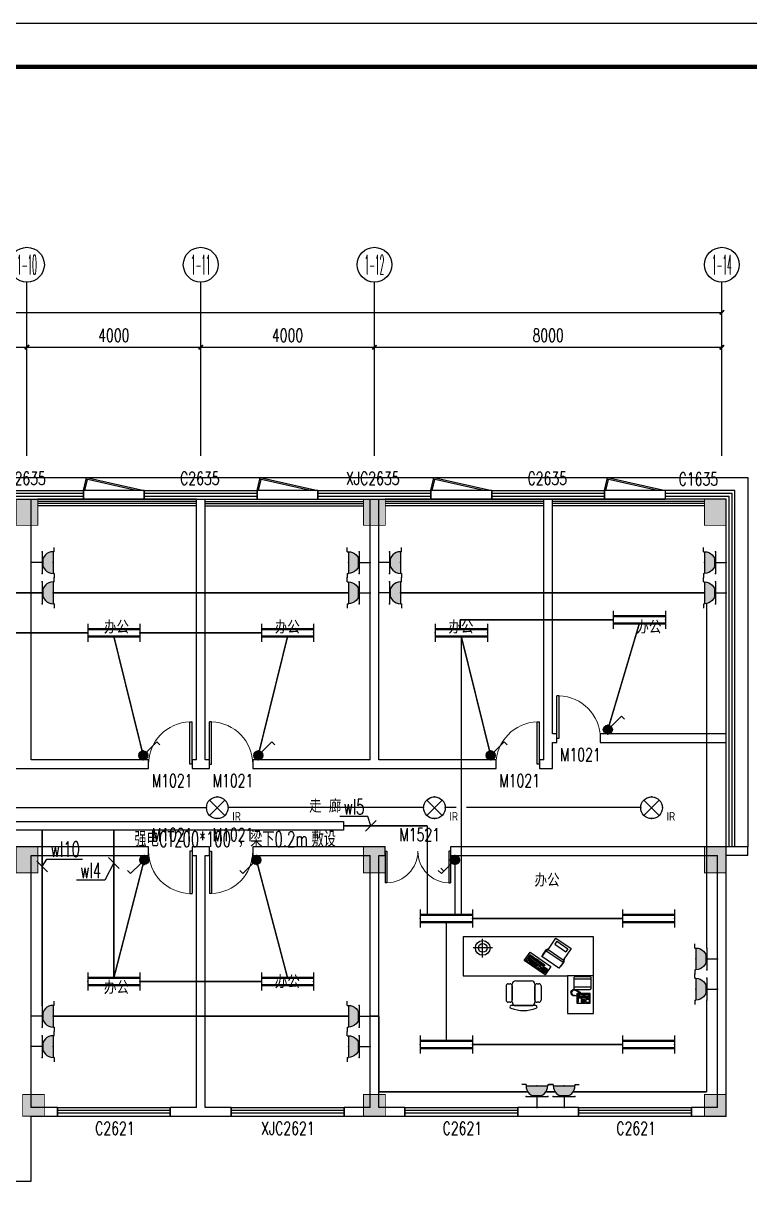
# Model space of a CAD drawing. Extents: x -6243262 to 3079315, y -2914302 to 172723.
# Drawn here: x -5697161 to -5680447, y -677379 to -650286 of the extents above; entities that cross this region are included whole.
import ezdxf
from ezdxf.enums import TextEntityAlignment as Align

# ---------------------------------------------------------------- set-up
doc = ezdxf.new("R2010")
doc.units = 0
doc.header["$LTSCALE"] = 1000
for name, color, linetype in [('0-柱2', 6, 'Continuous'), ('0-柱网', 2, 'Continuous'), ('0-铝板', 32, 'Continuous'), ('AXIS_TEXT', 7, 'Continuous'), ('CABLETRAY', 4, 'Continuous'), ('DIM-插座', 3, 'Continuous'), ('DIM-照明', 3, 'Continuous'), ('EQUIP-插座', 3, 'Continuous'), ('EQUIP-照明', 3, 'Continuous'), ('fur', 253, 'Continuous'), ('PUB_TITLE', 4, 'Continuous'), ('TEL_TEXT', 7, 'Continuous'), ('WINDOW', 4, 'Continuous'), ('WINDOW_TEXT', 7, 'Continuous'), ('WIRE-插座', 5, 'Continuous'), ('WIRE-照明', 1, 'Continuous')]:
    doc.layers.add(name, color=color, linetype=linetype)
doc.styles.add('-宋体', font='', dxfattribs={"width": 0.8})
doc.styles.add('_TCH_AXIS', font='COMPLEX', dxfattribs={"bigfont": 'GBCBIG'})
doc.styles.add('_TCH_DIM', font='SIMPLEX', dxfattribs={"bigfont": 'GBCBIG'})
doc.styles.add('_TCH_DIM_T3', font='SIMPLEX', dxfattribs={"width": 0.705882, "bigfont": 'GBCBIG'})
doc.styles.add('_TCH_WINDOW', font='SIMPLEX', dxfattribs={"height": 3.5, "bigfont": 'GBCBIG'})
doc.styles.add('_TEL_ATTDEF', font='gbenor', dxfattribs={"bigfont": 'gbcbig'})
doc.styles.add('_TEL_DIM', font='SIMPLEX', dxfattribs={"width": 0.8, "height": 3.5, "bigfont": 'HZTXT'})
doc.styles.add('COMPLEX', font='COMPLEX')
doc.styles.get("Standard").update_dxf_attribs({"font": 'gbenor.shx', "bigfont": 'gbcbig.shx'})
doc.styles.get('-宋体').set_extended_font_data('SimSun')
doc.dimstyles.new('_TCH_ARCH&&100', dxfattribs={"dimtxt": 297.5, "dimasz": 100, "dimexe": 250, "dimexo": 300, "dimgap": 126.25, "dimtad": 1, "dimdec": 0, "dimzin": 0, "dimdsep": 46, "dimtxsty": '_TCH_DIM_T3', "dimblk": 'ARCHTICK', "dimcen": 0.09, "dimclrt": 7, "dimazin": 2, "dimtfac": 1, "dimtdec": 0, "dimtix": 1, "dimtmove": 2, "dimatfit": 3, "dimfxl": 0, "dimtolj": 1, "dimtzin": 0, "dimarcsym": 0})

# ---------------------------------------------------------------- blocks, each defined once
blk = doc.blocks.new('$plan$00002540')
at = {"layer": 'fur', "color": 0}
for p, q in [((-2325, -238), (-2774, -238)), ((-2554, -459), (-2554, -28)), ((-1088, -281), (-1026, -244)), ((-1027, -253), (-1049, -284)), ((-1026, -244), (-866, -13)), ((-845, -84), (-895, -156)), ((-895, -156), (-641, -332)), ((-866, -13), (-517, -253)), ((-845, -84), (-591, -259)), ((-517, -253), (-703, -523)), ((-591, -259), (-641, -332)), ((-1595, -527), (-1464, -337)), ((-1113, -860), (-1595, -527)), ((-1494, -428), (-1562, -527)), ((-1562, -527), (-1534, -546)), ((-1534, -546), (-1521, -527)), ((-1521, -527), (-1505, -538)), ((-1505, -538), (-1518, -557)), ((-1495, -517), (-1508, -536)), ((-1491, -491), (-1504, -510)), ((-1504, -510), (-1495, -517)), ((-1482, -465), (-1497, -487)), ((-1497, -487), (-1491, -491)), ((-1212, -623), (-1494, -428)), ((-1478, -445), (-1488, -460)), ((-1488, -460), (-1482, -465)), ((-1488, -521), (-1304, -648)), ((-1486, -416), (-1468, -390)), ((-1463, -431), (-1486, -416)), ((-1485, -496), (-1288, -631)), ((-1481, -470), (-1266, -619)), ((-1468, -390), (-1446, -406)), ((-1464, -337), (-982, -670)), ((-1446, -406), (-1463, -431)), ((-1451, -440), (-1433, -414)), ((-1375, -492), (-1451, -440)), ((-1433, -414), (-1357, -467)), ((-1357, -467), (-1375, -492)), ((-1365, -499), (-1348, -473)), ((-1289, -551), (-1365, -499)), ((-1348, -473), (-1272, -526)), ((-1272, -526), (-1289, -551)), ((-1283, -556), (-1265, -530)), ((-1265, -530), (-1186, -585)), ((-1189, -440), (-1160, -385)), ((-1157, -387), (-1189, -440)), ((-799, -710), (-1189, -440)), ((-1160, -385), (-1088, -281)), ((-1100, -305), (-1157, -387)), ((-1049, -284), (-1100, -305)), ((-704, -579), (-1100, -305)), ((-703, -523), (-1049, -284)), ((-703, -523), (-704, -579)), ((-681, -491), (-685, -559)), ((-1518, -557), (-1331, -686)), ((-1489, -577), (-1476, -558)), ((-1476, -558), (-1343, -650)), ((-1343, -650), (-1356, -669)), ((-1331, -686), (-1318, -667)), ((-1318, -667), (-1295, -683)), ((-1312, -666), (-1299, -647)), ((-1295, -683), (-1309, -702)), ((-1309, -702), (-1280, -721)), ((-1299, -647), (-1290, -654)), ((-1290, -654), (-1279, -638)), ((-1203, -610), (-1283, -556)), ((-1280, -721), (-1212, -623)), ((-1279, -638), (-1266, -647)), ((-1274, -726), (-1258, -704)), ((-1213, -767), (-1274, -726)), ((-1266, -647), (-1253, -628)), ((-1259, -623), (-1246, -604)), ((-1253, -628), (-1259, -623)), ((-1258, -704), (-1239, -717)), ((-1239, -717), (-1226, -698)), ((-1234, -669), (-1206, -627)), ((-1174, -710), (-1234, -669)), ((-1226, -698), (-1204, -713)), ((-1204, -713), (-1217, -732)), ((-1217, -732), (-1198, -745)), ((-1198, -745), (-1213, -767)), ((-1206, -627), (-1146, -669)), ((-1186, -585), (-1203, -610)), ((-1202, -771), (-1136, -676)), ((-1126, -823), (-1202, -771)), ((-1197, -615), (-1180, -589)), ((-1137, -656), (-1197, -615)), ((-1188, -757), (-1153, -781)), ((-1180, -589), (-1119, -631)), ((-1178, -736), (-1124, -773)), ((-1146, -669), (-1174, -710)), ((-1153, -781), (-1164, -797)), ((-1159, -716), (-1108, -751)), ((-1149, -695), (-1095, -732)), ((-1145, -810), (-1092, -734)), ((-1119, -631), (-1137, -656)), ((-1136, -676), (-1060, -728)), ((-1060, -728), (-1126, -823)), ((-1121, -775), (-1105, -786)), ((-982, -670), (-1113, -860)), ((-1092, -734), (-1076, -745)), ((-756, -660), (-799, -710)), ((-761, -661), (-799, -710)), ((-704, -579), (-761, -661)), ((-685, -559), (-756, -660)), ((-1963, -1065), (-1923, -1065)), ((-1871, -1117), (-1871, -1076)), ((-1794, -999), (-1428, -999)), ((-1351, -1076), (-1351, -1117)), ((-1300, -1065), (-1260, -1065)), ((0, -885), (-600, -885)), ((-455, -930), (-455, -1170)), ((-53, -958), (-451, -958)), ((-80, -903), (-428, -903)), ((-54, -1170), (-53, -930)), ((-1871, -1440), (-1871, -1117)), ((-1871, -1117), (-1871, -1440)), ((-1351, -1117), (-1351, -1440)), ((-1351, -1440), (-1351, -1117)), ((-1208, -1117), (-1208, -1440)), ((-525, -1263), (-523, -1255)), ((-511, -1268), (-525, -1263)), ((-524, -1271), (-511, -1268)), ((-523, -1278), (-524, -1271)), ((-523, -1255), (-511, -1254)), ((-511, -1283), (-523, -1278)), ((-523, -1289), (-511, -1283)), ((-520, -1298), (-523, -1289)), ((-520, -1244), (-516, -1237)), ((-511, -1254), (-520, -1244)), ((-506, -1297), (-520, -1298)), ((-516, -1237), (-503, -1238)), ((-515, -1229), (-508, -1222)), ((-503, -1238), (-515, -1229)), ((-515, -1307), (-506, -1297)), ((-509, -1315), (-515, -1307)), ((-498, -1313), (-509, -1315)), ((-508, -1222), (-497, -1228)), ((-496, -1236), (-507, -1261)), ((-507, -1261), (-505, -1287)), ((-505, -1287), (-493, -1310)), ((-505, -1323), (-498, -1313)), ((-497, -1330), (-505, -1323)), ((-502, -1216), (-497, -1210)), ((-497, -1228), (-502, -1216)), ((-497, -1210), (-485, -1216)), ((-485, -1324), (-497, -1330)), ((-478, -1217), (-496, -1236)), ((-493, -1310), (-472, -1326)), ((-489, -1203), (-480, -1200)), ((-485, -1216), (-489, -1203)), ((-488, -1337), (-485, -1324)), ((-478, -1342), (-488, -1337)), ((-480, -1200), (-469, -1210)), ((-445, -1211), (-478, -1217)), ((-468, -1330), (-478, -1342)), ((-472, -1326), (-445, -1329)), ((-469, -1197), (-460, -1195)), ((-469, -1210), (-469, -1197)), ((-467, -1344), (-468, -1330)), ((-455, -1345), (-467, -1344)), ((-460, -1195), (-454, -1206)), ((-448, -1333), (-455, -1345)), ((-454, -1206), (-450, -1193)), ((-54, -1143), (-451, -1143)), ((-450, -1193), (-439, -1195)), ((-446, -1345), (-448, -1333)), ((-435, -1345), (-446, -1345)), ((-404, -1225), (-445, -1211)), ((-445, -1329), (-435, -1327)), ((-439, -1195), (-439, -1207)), ((-439, -1207), (-430, -1198)), ((-435, -1327), (-429, -1335)), ((-430, -1340), (-435, -1345)), ((-430, -1198), (-420, -1201)), ((-428, -1341), (-430, -1340)), ((-429, -1335), (-418, -1334)), ((-428, -1197), (-81, -1197)), ((-417, -1341), (-428, -1341)), ((-420, -1201), (-421, -1215)), ((-421, -1215), (-416, -1202)), ((-418, -1334), (-407, -1336)), ((-396, -1346), (-417, -1341)), ((-416, -1202), (-403, -1206)), ((-407, -1336), (-387, -1341)), ((-403, -1206), (-404, -1219)), ((-404, -1219), (-392, -1211)), ((-379, -1239), (-404, -1225)), ((-375, -1351), (-396, -1346)), ((-392, -1211), (-385, -1216)), ((-385, -1216), (-388, -1228)), ((-388, -1228), (-377, -1222)), ((-387, -1341), (-373, -1344)), ((-377, -1291), (-382, -1296)), ((-382, -1296), (-382, -1342)), ((-382, -1349), (-382, -1510)), ((-376, -1238), (-379, -1239)), ((-377, -1222), (-368, -1226)), ((-82, -1291), (-377, -1291)), ((-375, -1241), (-376, -1238)), ((-357, -1250), (-375, -1241)), ((-356, -1351), (-375, -1351)), ((-373, -1344), (-356, -1345)), ((-368, -1226), (-371, -1238)), ((-371, -1238), (-362, -1230)), ((-352, -1309), (-365, -1319)), ((-365, -1319), (-365, -1344)), ((-365, -1351), (-365, -1381)), ((-362, -1230), (-352, -1235)), ((-362, -1324), (-358, -1315)), ((-362, -1345), (-362, -1324)), ((-335, -1334), (-362, -1324)), ((-362, -1375), (-362, -1351)), ((-358, -1315), (-350, -1313)), ((-352, -1235), (-357, -1246)), ((-357, -1246), (-347, -1237)), ((-321, -1271), (-357, -1250)), ((-356, -1345), (-356, -1351)), ((-95, -1309), (-352, -1309)), ((-350, -1313), (-292, -1313)), ((-350, -1313), (-330, -1332)), ((-347, -1237), (-340, -1241)), ((-340, -1241), (-344, -1253)), ((-344, -1253), (-332, -1246)), ((-330, -1332), (-335, -1334)), ((-335, -1334), (-335, -1364)), ((-332, -1246), (-325, -1250)), ((-118, -1332), (-330, -1332)), ((-325, -1250), (-329, -1261)), ((-329, -1261), (-317, -1254)), ((-316, -1266), (-321, -1271)), ((-317, -1254), (-313, -1256)), ((-316, -1271), (-316, -1266)), ((-314, -1273), (-316, -1271)), ((-310, -1279), (-314, -1273)), ((-313, -1256), (-311, -1261)), ((-311, -1261), (-311, -1268)), ((-311, -1268), (-303, -1274)), ((-306, -1284), (-310, -1279)), ((-305, -1291), (-306, -1284)), ((-303, -1274), (-300, -1280)), ((-300, -1280), (-298, -1291)), ((-292, -1313), (-281, -1317)), ((-281, -1317), (-270, -1324)), ((-270, -1324), (-255, -1326)), ((-255, -1326), (-193, -1326)), ((-178, -1324), (-193, -1326)), ((-168, -1317), (-178, -1324)), ((-157, -1313), (-168, -1317)), ((-99, -1313), (-157, -1313)), ((-99, -1313), (-118, -1332)), ((-118, -1332), (-114, -1334)), ((-114, -1334), (-86, -1324)), ((-114, -1334), (-114, -1364)), ((-91, -1315), (-99, -1313)), ((-84, -1319), (-95, -1309)), ((-86, -1324), (-91, -1315)), ((-86, -1375), (-86, -1324)), ((-84, -1384), (-84, -1319)), ((-78, -1296), (-82, -1291)), ((-78, -1510), (-78, -1296)), ((-1923, -1492), (-1963, -1492)), ((-1871, -1490), (-1871, -1440)), ((-1794, -1567), (-1428, -1567)), ((-1428, -1567), (-1794, -1567)), ((-1351, -1440), (-1351, -1490)), ((-1260, -1492), (-1300, -1492)), ((-382, -1510), (-377, -1514)), ((-377, -1514), (-82, -1514)), ((-367, -1428), (-367, -1407)), ((-367, -1407), (-354, -1407)), ((-354, -1428), (-367, -1428)), ((-367, -1458), (-367, -1437)), ((-367, -1437), (-354, -1437)), ((-354, -1458), (-367, -1458)), ((-367, -1488), (-367, -1467)), ((-367, -1467), (-354, -1467)), ((-354, -1488), (-367, -1488)), ((-365, -1381), (-354, -1392)), ((-335, -1364), (-362, -1375)), ((-362, -1375), (-358, -1384)), ((-358, -1384), (-350, -1386)), ((-354, -1392), (-95, -1392)), ((-354, -1407), (-354, -1428)), ((-354, -1437), (-354, -1458)), ((-354, -1467), (-354, -1488)), ((-350, -1386), (-330, -1366)), ((-350, -1386), (-292, -1386)), ((-330, -1366), (-335, -1364)), ((-118, -1366), (-330, -1366)), ((-292, -1386), (-281, -1381)), ((-273, -1405), (-285, -1405)), ((-285, -1405), (-285, -1422)), ((-285, -1422), (-273, -1422)), ((-273, -1435), (-285, -1435)), ((-285, -1435), (-285, -1448)), ((-285, -1448), (-273, -1448)), ((-285, -1456), (-285, -1469)), ((-273, -1456), (-285, -1456)), ((-285, -1469), (-273, -1469)), ((-273, -1478), (-285, -1478)), ((-285, -1478), (-285, -1491)), ((-285, -1491), (-273, -1491)), ((-281, -1381), (-270, -1375)), ((-273, -1422), (-273, -1405)), ((-273, -1448), (-273, -1435)), ((-273, -1469), (-273, -1456)), ((-273, -1491), (-273, -1478)), ((-270, -1375), (-255, -1373)), ((-262, -1435), (-262, -1448)), ((-249, -1435), (-262, -1435)), ((-262, -1448), (-249, -1448)), ((-262, -1456), (-262, -1469)), ((-249, -1456), (-262, -1456)), ((-262, -1469), (-249, -1469)), ((-249, -1478), (-262, -1478)), ((-262, -1478), (-262, -1491)), ((-262, -1491), (-249, -1491)), ((-255, -1373), (-193, -1373)), ((-249, -1448), (-249, -1435)), ((-249, -1469), (-249, -1456)), ((-249, -1491), (-249, -1478)), ((-225, -1435), (-238, -1435)), ((-238, -1435), (-238, -1448)), ((-238, -1448), (-225, -1448)), ((-225, -1456), (-238, -1456)), ((-238, -1456), (-238, -1469)), ((-238, -1469), (-225, -1469)), ((-225, -1478), (-238, -1478)), ((-238, -1478), (-238, -1491)), ((-238, -1491), (-225, -1491)), ((-225, -1448), (-225, -1435)), ((-225, -1469), (-225, -1456)), ((-225, -1491), (-225, -1478)), ((-202, -1435), (-215, -1435)), ((-215, -1435), (-215, -1448)), ((-215, -1448), (-202, -1448)), ((-215, -1456), (-215, -1469)), ((-202, -1456), (-215, -1456)), ((-215, -1469), (-202, -1469)), ((-202, -1478), (-215, -1478)), ((-215, -1478), (-215, -1491)), ((-215, -1491), (-202, -1491)), ((-202, -1448), (-202, -1435)), ((-202, -1469), (-202, -1456)), ((-202, -1491), (-202, -1478)), ((-178, -1375), (-193, -1373)), ((-168, -1381), (-178, -1375)), ((-97, -1431), (-176, -1431)), ((-176, -1431), (-176, -1493)), ((-176, -1493), (-97, -1493)), ((-172, -1424), (-172, -1407)), ((-172, -1407), (-166, -1407)), ((-166, -1424), (-172, -1424)), ((-157, -1386), (-168, -1381)), ((-166, -1407), (-166, -1424)), ((-159, -1424), (-159, -1407)), ((-159, -1407), (-153, -1407)), ((-153, -1424), (-159, -1424)), ((-99, -1386), (-157, -1386)), ((-153, -1407), (-153, -1424)), ((-146, -1407), (-140, -1407)), ((-146, -1424), (-146, -1407)), ((-140, -1424), (-146, -1424)), ((-140, -1407), (-140, -1424)), ((-133, -1424), (-133, -1407)), ((-133, -1407), (-127, -1407)), ((-127, -1424), (-133, -1424)), ((-127, -1407), (-127, -1424)), ((-121, -1424), (-121, -1407)), ((-121, -1407), (-114, -1407)), ((-114, -1424), (-121, -1424)), ((-118, -1366), (-114, -1364)), ((-99, -1386), (-118, -1366)), ((-114, -1364), (-86, -1375)), ((-114, -1407), (-114, -1424)), ((-108, -1424), (-108, -1407)), ((-108, -1407), (-101, -1407)), ((-101, -1424), (-108, -1424)), ((-101, -1407), (-101, -1424)), ((-91, -1384), (-99, -1386)), ((-97, -1493), (-97, -1431)), ((-95, -1392), (-84, -1384)), ((-86, -1375), (-91, -1384)), ((-82, -1514), (-78, -1510))]:
    blk.add_line(p, q, dxfattribs=at)
blk.add_lwpolyline([(-600, -885), (-600, -1748), (0, -1748), (0, 15), (-3000, 15), (-3000, -885)], close=True, dxfattribs=at)
for points in [[(-2014, -1117), (-2014, -1440, 0.414214), (-1963, -1492)], [(-1869, -1510, 0.339745), (-1794, -1567), (-1903, -1567, 0.699615), (-1903, -1631, 0.178157), (-1321, -1630, 0.836418), (-1332, -1567), (-1351, -1567), (-1428, -1567, 0.339745), (-1354, -1510)]]:
    blk.add_lwpolyline(points, format="xyb", dxfattribs=at)
for radius in [169, 101]:
    blk.add_circle((-2552, -241), radius, dxfattribs=at)
for centre, radius, start, end in [((-1963, -1117), 51.4, 90, 180), ((-1923, -1117), 51.4, 0, 90), ((-1794, -1076), 77, 90, 180), ((-1428, -1076), 77, 0, 90), ((-1300, -1117), 51.4, 180, 180), ((-1300, -1117), 51.4, 90, 180), ((-1260, -1117), 51.4, 0, 90), ((-428, -930), 27, 89.9986, 180), ((-80, -930), 27, 359.9447, 89.9986), ((-428, -1170), 27, 180, 269.9986), ((-81, -1170), 27, 269.9986, 359.9447), ((-1923, -1440), 51.4, 0, 0), ((-1923, -1440), 51.4, 270, 0), ((-1794, -1490), 77, 180, 194.9402), ((-1428, -1490), 77, 345.0598, 0), ((-1300, -1440), 51.4, 180, 270), ((-1260, -1440), 51.4, 270, 0)]:
    blk.add_arc(centre, radius, start, end, dxfattribs=at)
blk = doc.blocks.new('1#柱网')
at = {"layer": '0-柱网'}
for points in [[(517855, 93967), (517855, 93367), (518355, 93367), (518355, 93967)], [(525855, 93967), (525855, 93367), (526355, 93367), (526355, 93967)], [(533705, 93967), (533705, 93367), (534205, 93367), (534205, 93967)], [(517855, 85967), (517855, 85367), (518355, 85367), (518355, 85967)], [(525855, 85967), (525855, 85367), (526355, 85367), (526355, 85967)], [(533705, 85967), (533705, 85367), (534205, 85367), (534205, 85967)], [(518005, 80267), (518005, 79767), (518505, 79767), (518505, 80267)], [(525855, 80267), (525855, 79767), (526355, 79767), (526355, 80267)], [(533705, 80267), (533705, 79767), (534205, 79767), (534205, 80267)]]:
    blk.add_hatch(color=0, dxfattribs=at).paths.add_polyline_path(points)
at = {"layer": '0-柱网', "color": 0, "const_width": 20}
for points in [[(517855, 93967), (517855, 93367), (518355, 93367), (518355, 93967), (517855, 93967)], [(525855, 93967), (525855, 93367), (526355, 93367), (526355, 93967), (525855, 93967)], [(533705, 93967), (533705, 93367), (534205, 93367), (534205, 93967), (533705, 93967)], [(517855, 85967), (517855, 85367), (518355, 85367), (518355, 85967), (517855, 85967)], [(525855, 85967), (525855, 85367), (526355, 85367), (526355, 85967), (525855, 85967)], [(533705, 85967), (533705, 85367), (534205, 85367), (534205, 85967), (533705, 85967)], [(518005, 80267), (518005, 79767), (518505, 79767), (518505, 80267), (518005, 80267)], [(525855, 80267), (525855, 79767), (526355, 79767), (526355, 80267), (525855, 80267)], [(533705, 80267), (533705, 79767), (534205, 79767), (534205, 80267), (533705, 80267)]]:
    blk.add_lwpolyline(points, dxfattribs=at)
blk = doc.blocks.new('A$C22252488')
at = {"layer": '0-铝板', "color": 0}
blk.add_lwpolyline([(1218, 0), (60, 261), (69, 300), (1400, 0)], dxfattribs=at)
at = {"layer": 'WINDOW', "color": 0}
for points in [[(0, 0), (60, 261)], [(31, 0), (90, 254)]]:
    blk.add_lwpolyline(points, dxfattribs=at)
blk = doc.blocks.new('$WINLIB2D$00000001')
at = {"color": 0}
for points in [[(-0.5, 0.5), (-0.5, -0.5)], [(-0.5, 0.5), (0.5, 0.5)], [(0.5, -0.5), (0.5, 0.5)], [(0.5, 0.167), (-0.5, 0.167)], [(0.5, -0.167), (-0.5, -0.167)], [(-0.5, -0.5), (0.5, -0.5)]]:
    blk.add_lwpolyline(points, dxfattribs=at)
blk = doc.blocks.new('$DorLib2D$00000001')
at = {"color": 0}
for p, q in [((0.45, 0.975), (0.5, 0.975)), ((0.45, 0), (0.45, 0.975)), ((0.5, 0), (0.5, 0.975)), ((0.5, 0), (0.45, 0))]:
    blk.add_line(p, q, dxfattribs=at)
at = {"color": 0, "lineweight": 13}
blk.add_arc((0.475, 0), 0.975, 91.4693, 180, dxfattribs=at)
blk = doc.blocks.new('_ArchTick')
at = {"color": 0, "linetype": 'ByBlock', "const_width": 0.4}
blk.add_lwpolyline([(-0.5, -0.5), (0.5, 0.5)], dxfattribs=at)
blk = doc.blocks.new('*D631')
at = {"layer": '0-柱2', "color": 0, "lineweight": -2, "transparency": 16777216}
for p, q in [((1431741, -839937), (1431741, -836687)), ((1471741, -839937), (1471741, -836687)), ((1431741, -836937), (1471741, -836937))]:
    blk.add_line(p, q, dxfattribs=at)
at = {"layer": 'Defpoints', "color": 0, "transparency": 16777216}
for p in [(1471741, -836937), (1431741, -840237), (1471741, -840237)]:
    blk.add_point(p, dxfattribs=at)
at = {"layer": '0-柱2', "color": 0, "lineweight": -2, "transparency": 16777216, "xscale": 100, "yscale": 100, "zscale": 100, "rotation": 180}
blk.add_blockref('_ArchTick', (1431741, -836937), dxfattribs=at)
at = {"layer": '0-柱2', "color": 0, "lineweight": -2, "transparency": 16777216, "xscale": 100, "yscale": 100, "zscale": 100}
blk.add_blockref('_ArchTick', (1471741, -836937), dxfattribs=at)
at = {"layer": '0-柱2', "color": 7, "transparency": 16777216, "insert": (1451741, -836662), "char_height": 297.5, "attachment_point": 5, "style": '_TCH_DIM_T3'}
blk.add_mtext('\\A1;40000', dxfattribs=at)
blk = doc.blocks.new('*D632')
at = {"layer": '0-柱2', "color": 0, "lineweight": -2, "transparency": 16777216}
for p, q in [((1463741, -839937), (1463741, -837487)), ((1471741, -839937), (1471741, -837487)), ((1463741, -837737), (1471741, -837737))]:
    blk.add_line(p, q, dxfattribs=at)
at = {"layer": 'Defpoints', "color": 0, "transparency": 16777216}
for p in [(1471741, -837737), (1463741, -840237), (1471741, -840237)]:
    blk.add_point(p, dxfattribs=at)
at = {"layer": '0-柱2', "color": 0, "lineweight": -2, "transparency": 16777216, "xscale": 100, "yscale": 100, "zscale": 100, "rotation": 180}
blk.add_blockref('_ArchTick', (1463741, -837737), dxfattribs=at)
at = {"layer": '0-柱2', "color": 0, "lineweight": -2, "transparency": 16777216, "xscale": 100, "yscale": 100, "zscale": 100}
blk.add_blockref('_ArchTick', (1471741, -837737), dxfattribs=at)
at = {"layer": '0-柱2', "color": 7, "transparency": 16777216, "insert": (1467741, -837462), "char_height": 297.5, "attachment_point": 5, "style": '_TCH_DIM_T3'}
blk.add_mtext('\\A1;8000', dxfattribs=at)
blk = doc.blocks.new('*D633')
at = {"layer": '0-柱2', "color": 0, "lineweight": -2, "transparency": 16777216}
for p, q in [((1459741, -839937), (1459741, -837487)), ((1463741, -839937), (1463741, -837487)), ((1459741, -837737), (1463741, -837737))]:
    blk.add_line(p, q, dxfattribs=at)
at = {"layer": 'Defpoints', "color": 0, "transparency": 16777216}
for p in [(1463741, -837737), (1459741, -840237), (1463741, -840237)]:
    blk.add_point(p, dxfattribs=at)
at = {"layer": '0-柱2', "color": 0, "lineweight": -2, "transparency": 16777216, "xscale": 100, "yscale": 100, "zscale": 100, "rotation": 180}
blk.add_blockref('_ArchTick', (1459741, -837737), dxfattribs=at)
at = {"layer": '0-柱2', "color": 0, "lineweight": -2, "transparency": 16777216, "xscale": 100, "yscale": 100, "zscale": 100}
blk.add_blockref('_ArchTick', (1463741, -837737), dxfattribs=at)
at = {"layer": '0-柱2', "color": 7, "transparency": 16777216, "insert": (1461741, -837462), "char_height": 297.5, "attachment_point": 5, "style": '_TCH_DIM_T3'}
blk.add_mtext('\\A1;4000', dxfattribs=at)
blk = doc.blocks.new('*D634')
at = {"layer": '0-柱2', "color": 0, "lineweight": -2, "transparency": 16777216}
for p, q in [((1455741, -839937), (1455741, -837487)), ((1459741, -839937), (1459741, -837487)), ((1455741, -837737), (1459741, -837737))]:
    blk.add_line(p, q, dxfattribs=at)
at = {"layer": 'Defpoints', "color": 0, "transparency": 16777216}
for p in [(1459741, -837737), (1455741, -840237), (1459741, -840237)]:
    blk.add_point(p, dxfattribs=at)
at = {"layer": '0-柱2', "color": 0, "lineweight": -2, "transparency": 16777216, "xscale": 100, "yscale": 100, "zscale": 100, "rotation": 180}
blk.add_blockref('_ArchTick', (1455741, -837737), dxfattribs=at)
at = {"layer": '0-柱2', "color": 0, "lineweight": -2, "transparency": 16777216, "xscale": 100, "yscale": 100, "zscale": 100}
blk.add_blockref('_ArchTick', (1459741, -837737), dxfattribs=at)
at = {"layer": '0-柱2', "color": 7, "transparency": 16777216, "insert": (1457741, -837462), "char_height": 297.5, "attachment_point": 5, "style": '_TCH_DIM_T3'}
blk.add_mtext('\\A1;4000', dxfattribs=at)
blk = doc.blocks.new('*D635')
at = {"layer": '0-柱2', "color": 0, "lineweight": -2, "transparency": 16777216}
for p, q in [((1451741, -839937), (1451741, -837487)), ((1455741, -839937), (1455741, -837487)), ((1451741, -837737), (1455741, -837737))]:
    blk.add_line(p, q, dxfattribs=at)
at = {"layer": 'Defpoints', "color": 0, "transparency": 16777216}
for p in [(1455741, -837737), (1451741, -840237), (1455741, -840237)]:
    blk.add_point(p, dxfattribs=at)
at = {"layer": '0-柱2', "color": 0, "lineweight": -2, "transparency": 16777216, "xscale": 100, "yscale": 100, "zscale": 100, "rotation": 180}
blk.add_blockref('_ArchTick', (1451741, -837737), dxfattribs=at)
at = {"layer": '0-柱2', "color": 0, "lineweight": -2, "transparency": 16777216, "xscale": 100, "yscale": 100, "zscale": 100}
blk.add_blockref('_ArchTick', (1455741, -837737), dxfattribs=at)
at = {"layer": '0-柱2', "color": 7, "transparency": 16777216, "insert": (1453741, -837462), "char_height": 297.5, "attachment_point": 5, "style": '_TCH_DIM_T3'}
blk.add_mtext('\\A1;4000', dxfattribs=at)
blk = doc.blocks.new('_AXISO')
at = {"color": 0}
blk.add_circle((0, 0), 0.5, dxfattribs=at)
at = {"layer": 'AXIS_TEXT', "color": 0, "style": 'COMPLEX', "width": 1.041667}
blk.add_attdef('A', text='', height=0.56, dxfattribs=at).set_placement((-0.25, -0.28), (0.25, -0.28), align=Align.FIT)
blk = doc.blocks.new('$DorLib2D$00000002')
at = {"color": 0}
for p, q in [((-0.5, 0), (-0.5, 0.4875)), ((-0.475, 0.4875), (-0.5, 0.4875)), ((-0.475, 0), (-0.475, 0.4875)), ((0.475, 0), (0.475, 0.4875)), ((0.475, 0.4875), (0.5, 0.4875)), ((0.5, 0), (0.5, 0.4875)), ((-0.5, 0), (-0.475, 0)), ((0.5, 0), (0.475, 0))]:
    blk.add_line(p, q, dxfattribs=at)
at = {"color": 0, "lineweight": 13}
for centre, start, end in [((-0.4875, 0), 0, 88.53072), ((0.4875, 0), 91.46928, 180)]:
    blk.add_arc(centre, 0.4875, start, end, dxfattribs=at)
blk = doc.blocks.new('$equip$00001160')
for p, q in [((-1.2, 0.417), (-1.2, -0.417)), ((-1.2, 0.167), (1.2, 0.167)), ((1.2, 0.417), (1.2, -0.417)), ((-1.2, -0.167), (1.2, -0.167))]:
    blk.add_line(p, q)
at = {"const_width": 0.1}
for points in [[(-1.2, 0.167), (1.2, 0.167)], [(-1.2, -0.167), (1.2, -0.167)]]:
    blk.add_lwpolyline(points, dxfattribs=at)
at = {"layer": 'EQUIP-照明'}
for p in [(-1.2, 0), (0, 0.167), (1.2, 0), (0, -0.167)]:
    blk.add_point(p, dxfattribs=at)
at = {"layer": 'EQUIP-照明', "flags": 9}
blk.add_attdef('A', (0, 0), '', height=0.00002, dxfattribs=at)
blk = doc.blocks.new('$equip$00001240')
for p, q in [((-0.5, 1.05), (-0.7, 1.05)), ((-0.5, 1.05), (-0.5, 1)), ((-0.5, 1), (0.5, 1)), ((0.5, 1.05), (0.7, 1.05)), ((0.5, 1.05), (0.5, 1)), ((-0.5, 0.5), (0.5, 0.5)), ((0, 0.5), (0, 0))]:
    blk.add_line(p, q)
blk.add_arc((0, 1), 0.5, 180, 0)
for points in [[(0.433, 0.75), (-0.433, 0.75), (0.5, 1), (-0.5, 1)], [(0.25, 0.567), (-0.25, 0.567), (0.433, 0.75), (-0.433, 0.75)], [(0, 0.5), (0, 0.5), (0.25, 0.567), (-0.25, 0.567)]]:
    blk.add_solid(points)
at = {"layer": 'EQUIP-照明'}
for p in [(0, 1), (-0.5, 0.5), (0, 0), (0.5, 0.5)]:
    blk.add_point(p, dxfattribs=at)
at = {"layer": 'EQUIP-照明', "flags": 9}
blk.add_attdef('A', (0, 0), '', height=0.00002, dxfattribs=at)
blk = doc.blocks.new('$equip$00001962')
for p, q in [((0.147, 0.356), (0.625, 0.833)), ((0.625, 0.833), (0.766, 0.692))]:
    blk.add_line(p, q)
blk.add_circle((0, 0.208), 0.208)
for p in [(-0.208, 0.208), (0, 0.417), (0, 0), (0.208, 0.208)]:
    blk.add_point(p)
for points in [[(-0.18, 0.313), (0.18, 0.313), (-0.208, 0.208), (0.208, 0.208)], [(-0.18, 0.104), (0.18, 0.104), (-0.208, 0.208), (0.208, 0.208)], [(-0.104, 0.389), (0.104, 0.389), (-0.18, 0.313), (0.18, 0.313)], [(-0.104, 0.028), (0.104, 0.028), (-0.18, 0.104), (0.18, 0.104)], [(0, 0.417), (0, 0.417), (-0.104, 0.389), (0.104, 0.389)], [(0, 0), (0, 0), (-0.104, 0.028), (0.104, 0.028)]]:
    blk.add_solid(points)
at = {"layer": 'TEL_TEXT', "style": '_TEL_DIM', "flags": 1}
blk.add_attdef('A', text='', height=0.00002, dxfattribs=at).set_placement((0, 0), align=Align.MIDDLE_CENTER)
blk = doc.blocks.new('$equip$00002530')
for p, q in [((-0.354, 0.354), (0.354, -0.354)), ((0.354, 0.354), (-0.354, -0.354))]:
    blk.add_line(p, q)
at = {"const_width": 0.04}
blk.add_lwpolyline([(0, 0.5, -1), (0, -0.5, -1), (0, 0.5, -2.479085)], format="xyb", dxfattribs=at)
blk.add_circle((0, 0), 0.5)
for p in [(-0.5, 0), (0, 0.5), (0.5, 0), (0, -0.5)]:
    blk.add_point(p)
at = {"color": 7, "style": '_TEL_DIM', "flags": 1}
blk.add_attdef('A', text='', height=0.00002, dxfattribs=at).set_placement((0, 0), align=Align.MIDDLE_CENTER)
at = {"color": 7, "style": '_TEL_DIM'}
blk.add_attdef('$TEXT$', text='', height=0.4, dxfattribs=at).set_placement((0.887, -0.396), align=Align.MIDDLE_CENTER)
blk = doc.blocks.new('$equip$00001963')
for p, q in [((0.147, 0.356), (0.625, 0.833)), ((0.512, 0.72), (0.653, 0.579)), ((0.625, 0.833), (0.766, 0.692))]:
    blk.add_line(p, q)
blk.add_circle((0, 0.208), 0.208)
for p in [(-0.208, 0.208), (0, 0.417), (0, 0), (0.208, 0.208)]:
    blk.add_point(p)
for points in [[(-0.18, 0.313), (0.18, 0.313), (-0.208, 0.208), (0.208, 0.208)], [(-0.18, 0.104), (0.18, 0.104), (-0.208, 0.208), (0.208, 0.208)], [(-0.104, 0.389), (0.104, 0.389), (-0.18, 0.313), (0.18, 0.313)], [(-0.104, 0.028), (0.104, 0.028), (-0.18, 0.104), (0.18, 0.104)], [(0, 0.417), (0, 0.417), (-0.104, 0.389), (0.104, 0.389)], [(0, 0), (0, 0), (-0.104, 0.028), (0.104, 0.028)]]:
    blk.add_solid(points)
at = {"layer": 'TEL_TEXT', "style": '_TEL_DIM', "flags": 1}
blk.add_attdef('A', text='', height=0.00002, dxfattribs=at).set_placement((0, 0), align=Align.MIDDLE_CENTER)
blk = doc.blocks.new('4235234')
at = {"layer": '0-柱2', "color": 8}
for p, q in [((1455741.3, -840237.1), (1455741.3, -836237.1)), ((1459741.3, -840237.1), (1459741.3, -836237.1)), ((1463741.3, -840237.1), (1463741.3, -836237.1)), ((1471741.3, -840237.1), (1471741.3, -836237.1)), ((1455641.3, -841237.1), (1455841.3, -841237.1)), ((1455841.3, -847237.1), (1455841.3, -841237.1)), ((1458441.3, -841037.1), (1457041.3, -841037.1)), ((1457041.3, -841037.1), (1457041.3, -841237.1)), ((1457041.3, -841237.1), (1458441.3, -841237.1)), ((1458441.3, -841237.1), (1458441.3, -841037.1)), ((1459641.3, -847237.1), (1459641.3, -841237.1)), ((1459641.3, -841237.1), (1459841.3, -841237.1)), ((1459841.3, -847237.1), (1459841.3, -841237.1)), ((1462441.3, -841037.1), (1461041.3, -841037.1)), ((1461041.3, -841037.1), (1461041.3, -841237.1)), ((1461041.3, -841237.1), (1462441.3, -841237.1)), ((1462441.3, -841237.1), (1462441.3, -841037.1)), ((1463641.3, -847237.1), (1463641.3, -841237.1)), ((1463641.3, -841237.1), (1463841.3, -841237.1)), ((1463841.3, -847237.1), (1463841.3, -841237.1)), ((1466441.3, -841037.1), (1465041.3, -841037.1)), ((1465041.3, -841037.1), (1465041.3, -841237.1)), ((1465041.3, -841237.1), (1466441.3, -841237.1)), ((1466441.3, -841237.1), (1466441.3, -841037.1)), ((1467641.3, -846737.1), (1467641.3, -841237.1)), ((1467641.3, -841237.1), (1467841.3, -841237.1)), ((1467841.3, -846637.1), (1467841.3, -841237.1)), ((1470441.3, -841037.1), (1469041.3, -841037.1)), ((1469041.3, -841037.1), (1469041.3, -841237.1)), ((1469041.3, -841237.1), (1470441.3, -841237.1)), ((1472041.3, -841037.1), (1470441.3, -841037.1)), ((1470441.3, -841237.1), (1470441.3, -841037.1)), ((1471974.6, -841103.7), (1470441.3, -841103.7)), ((1471908, -841170.4), (1470441.3, -841170.4)), ((1471841.3, -841237.1), (1470441.3, -841237.1)), ((1471841.3, -849237.1), (1471841.3, -841237.1)), ((1471908, -849237.1), (1471908, -841170.4)), ((1471974.6, -849237.1), (1471974.6, -841103.7)), ((1472041.3, -849237.1), (1472041.3, -841037.1)), ((1467941.3, -846637.1), (1467841.3, -846637.1)), ((1467941.3, -846837.1), (1467941.3, -846637.1)), ((1471841.3, -846637.1), (1468941.3, -846637.1)), ((1468941.3, -846637.1), (1468941.3, -846837.1)), ((1471841.3, -846837.1), (1471841.3, -846637.1)), ((1467641.3, -847237.1), (1467641.3, -846737.1)), ((1467841.3, -846837.1), (1467941.3, -846837.1)), ((1467841.3, -847437.1), (1467841.3, -846837.1)), ((1468941.3, -846837.1), (1471841.3, -846837.1)), ((1452941.3, -847437.1), (1455741.3, -847437.1)), ((1455741.3, -847437.1), (1458541.3, -847437.1)), ((1458541.3, -847237.1), (1455841.3, -847237.1)), ((1458541.3, -847437.1), (1458541.3, -847237.1)), ((1459641.3, -847237.1), (1459541.3, -847237.1)), ((1459541.3, -847237.1), (1459541.3, -847437.1)), ((1459541.3, -847437.1), (1459741.3, -847437.1)), ((1459741.3, -847437.1), (1459941.3, -847437.1)), ((1459941.3, -847237.1), (1459841.3, -847237.1)), ((1459941.3, -847437.1), (1459941.3, -847237.1)), ((1463641.3, -847237.1), (1460941.3, -847237.1)), ((1460941.3, -847237.1), (1460941.3, -847437.1)), ((1460941.3, -847437.1), (1463741.3, -847437.1)), ((1463741.3, -847437.1), (1466541.3, -847437.1)), ((1466541.3, -847237.1), (1463841.3, -847237.1)), ((1466541.3, -847437.1), (1466541.3, -847237.1)), ((1467641.3, -847237.1), (1467541.3, -847237.1)), ((1467541.3, -847237.1), (1467541.3, -847437.1)), ((1467541.3, -847437.1), (1467841.3, -847437.1)), ((1455741.3, -849237.1), (1452641.3, -849237.1)), ((1458541.3, -849237.1), (1455741.3, -849237.1)), ((1458541.3, -849437.1), (1458541.3, -849237.1)), ((1459741.3, -849237.1), (1459541.3, -849237.1)), ((1459541.3, -849237.1), (1459541.3, -849437.1)), ((1459941.3, -849237.1), (1459741.3, -849237.1)), ((1459941.3, -849437.1), (1459941.3, -849237.1)), ((1463741.3, -849237.1), (1460941.3, -849237.1)), ((1460941.3, -849237.1), (1460941.3, -849437.1)), ((1463991.3, -849237.1), (1463741.3, -849237.1)), ((1463991.3, -849437.1), (1463991.3, -849237.1)), ((1471841.3, -849237.1), (1465491.3, -849237.1)), ((1465491.3, -849237.1), (1465491.3, -849437.1)), ((1471841.3, -855437.1), (1471841.3, -849237.1)), ((1472341.3, -849237.1), (1471841.3, -849237.1)), ((1471841.3, -849437.1), (1471841.3, -849237.1)), ((1472341.3, -849437.1), (1472341.3, -849237.1)), ((1455841.3, -849437.1), (1458541.3, -849437.1)), ((1455841.3, -855237.1), (1455841.3, -849437.1)), ((1459541.3, -849437.1), (1459641.3, -849437.1)), ((1459641.3, -855237.1), (1459641.3, -849437.1)), ((1459841.3, -855237.1), (1459841.3, -849437.1)), ((1459841.3, -849437.1), (1459941.3, -849437.1)), ((1460941.3, -849437.1), (1463641.3, -849437.1)), ((1463641.3, -855237.1), (1463641.3, -849437.1)), ((1463841.3, -855237.1), (1463841.3, -849437.1)), ((1463841.3, -849437.1), (1463991.3, -849437.1)), ((1465491.3, -849437.1), (1471641.3, -849437.1)), ((1471641.3, -855237.1), (1471641.3, -849437.1)), ((1472341.3, -849437.1), (1471841.3, -849437.1)), ((1456441.3, -855237.1), (1455841.3, -855237.1)), ((1456441.3, -855437.1), (1456441.3, -855237.1)), ((1459641.3, -855237.1), (1459041.3, -855237.1)), ((1459041.3, -855237.1), (1459041.3, -855437.1)), ((1460441.3, -855237.1), (1459841.3, -855237.1)), ((1460441.3, -855437.1), (1460441.3, -855237.1)), ((1463641.3, -855237.1), (1463041.3, -855237.1)), ((1463041.3, -855237.1), (1463041.3, -855437.1)), ((1464441.3, -855237.1), (1463841.3, -855237.1)), ((1464441.3, -855437.1), (1464441.3, -855237.1)), ((1468441.3, -855237.1), (1467041.3, -855237.1)), ((1467041.3, -855237.1), (1467041.3, -855437.1)), ((1468441.3, -855437.1), (1468441.3, -855237.1)), ((1471641.3, -855237.1), (1471041.3, -855237.1)), ((1471041.3, -855237.1), (1471041.3, -855437.1)), ((1455841.3, -855437.1), (1456441.3, -855437.1)), ((1455841.3, -856937.1), (1455841.3, -855437.1)), ((1459041.3, -855437.1), (1459741.3, -855437.1)), ((1459741.3, -855437.1), (1460441.3, -855437.1)), ((1463041.3, -855437.1), (1463741.3, -855437.1)), ((1463741.3, -855437.1), (1464441.3, -855437.1)), ((1467041.3, -855437.1), (1468441.3, -855437.1)), ((1471041.3, -855437.1), (1471841.3, -855437.1)), ((1455141.3, -856937.1), (1455841.3, -856937.1))]:
    blk.add_line(p, q, dxfattribs=at)
for points in [[(1436841.3, -840737.1), (1472341.3, -840737.1), (1472341.3, -849237.1)], [(1459641.3, -841237.1), (1455991.3, -841237.1)], [(1459841.3, -841237.1), (1463491.3, -841237.1)], [(1471341.3, -841237.1), (1463991.3, -841237.1)], [(1459641.3, -841287.1), (1455991.3, -841287.1)], [(1459641.3, -841337.1), (1455991.3, -841337.1)], [(1459641.3, -841387.1), (1455991.3, -841387.1)], [(1459841.3, -841287.1), (1463491.3, -841287.1)], [(1459841.3, -841337.1), (1463491.3, -841337.1)], [(1459841.3, -841387.1), (1463491.3, -841387.1)], [(1467641.3, -841287.1), (1463991.3, -841287.1)], [(1467641.3, -841337.1), (1463991.3, -841337.1)], [(1467641.3, -841387.1), (1463991.3, -841387.1)], [(1471341.3, -841287.1), (1467841.3, -841287.1)], [(1471341.3, -841337.1), (1467841.3, -841337.1)], [(1471341.3, -841387.1), (1467841.3, -841387.1)]]:
    blk.add_lwpolyline(points, dxfattribs=at)
ref = blk.add_blockref('_AXISO', (1455741.3, -835837.1), dxfattribs=dict(at, xscale=800, yscale=800, zscale=800))
ref.add_attrib('A', '1-10', dxfattribs={"layer": 'AXIS_TEXT', "color": 8, "height": 452.55, "style": '_TCH_AXIS', "width": 0.3}).set_placement((1455515, -836063.3), (1455967.6, -836063.3), align=Align.FIT)
ref = blk.add_blockref('_AXISO', (1459741.3, -835837.1), dxfattribs=dict(at, xscale=800, yscale=800, zscale=800))
ref.add_attrib('A', '1-11', dxfattribs={"layer": 'AXIS_TEXT', "color": 8, "height": 452.55, "style": '_TCH_AXIS', "width": 0.323077}).set_placement((1459515, -836063.3), (1459967.6, -836063.3), align=Align.FIT)
ref = blk.add_blockref('_AXISO', (1463741.3, -835837.1), dxfattribs=dict(at, xscale=800, yscale=800, zscale=800))
ref.add_attrib('A', '1-12', dxfattribs={"layer": 'AXIS_TEXT', "color": 8, "height": 452.55, "style": '_TCH_AXIS', "width": 0.3}).set_placement((1463515, -836063.3), (1463967.6, -836063.3), align=Align.FIT)
ref = blk.add_blockref('_AXISO', (1471741.3, -835837.1), dxfattribs=dict(at, xscale=800, yscale=800, zscale=800))
ref.add_attrib('A', '1-14', dxfattribs={"layer": 'AXIS_TEXT', "color": 8, "height": 452.55, "style": '_TCH_AXIS', "width": 0.291667}).set_placement((1471515, -836063.3), (1471967.6, -836063.3), align=Align.FIT)
ref = blk.add_blockref('$WINLIB2D$00000001', (1455741.3, -841137.1), dxfattribs=dict(at, xscale=-2600, yscale=-200, zscale=200, rotation=180))
ref.add_attrib('A', 'C2635', (1455266.3, -840905.9), dxfattribs={"layer": 'WINDOW_TEXT', "color": 8, "height": 297.5, "style": '_TCH_WINDOW', "width": 0.705882})
ref = blk.add_blockref('$WINLIB2D$00000001', (1459741.3, -841137.1), dxfattribs=dict(at, xscale=-2600, yscale=-200, zscale=200, rotation=180))
ref.add_attrib('A', 'C2635', (1459266.3, -840905.9), dxfattribs={"layer": 'WINDOW_TEXT', "color": 8, "height": 297.5, "style": '_TCH_WINDOW', "width": 0.705882})
ref = blk.add_blockref('$WINLIB2D$00000001', (1463741.3, -841137.1), dxfattribs=dict(at, xscale=-2600, yscale=-200, zscale=200, rotation=180))
ref.add_attrib('A', 'XJC2635', (1463086.3, -840905.9), dxfattribs={"layer": 'WINDOW_TEXT', "color": 8, "height": 297.5, "style": '_TCH_WINDOW', "width": 0.705882})
ref = blk.add_blockref('$WINLIB2D$00000001', (1467741.3, -841137.1), dxfattribs=dict(at, xscale=-2600, yscale=-200, zscale=200, rotation=180))
ref.add_attrib('A', 'C2635', (1467266.3, -840905.9), dxfattribs={"layer": 'WINDOW_TEXT', "color": 8, "height": 297.5, "style": '_TCH_WINDOW', "width": 0.705882})
for name, p in [('A$C22252488', (1457041.3, -841037.1)), ('A$C22252488', (1461041.3, -841037.1)), ('A$C22252488', (1465041.3, -841037.1)), ('A$C22252488', (1469041.3, -841037.1)), ('1#柱网', (937636.3, -935204.2)), ('$plan$00002540', (1468787.4, -851323.9))]:
    blk.add_blockref(name, p, dxfattribs=at)
ref = blk.add_blockref('$DorLib2D$00000001', (1468441.3, -846737.1), dxfattribs=dict(at, xscale=1000, yscale=-1000, zscale=200, rotation=180))
ref.add_attrib('A', 'M1021', (1468016.3, -847265.7), dxfattribs={"layer": 'WINDOW_TEXT', "color": 8, "height": 297.5, "style": '_TCH_WINDOW', "width": 0.705882})
ref = blk.add_blockref('$DorLib2D$00000001', (1459041.3, -847337.1), dxfattribs=dict(at, xscale=-1000, yscale=-1000, zscale=200, rotation=180))
ref.add_attrib('A', 'M1021', (1458616.3, -847865.7), dxfattribs={"layer": 'WINDOW_TEXT', "color": 8, "height": 297.5, "style": '_TCH_WINDOW', "width": 0.705882})
ref = blk.add_blockref('$DorLib2D$00000001', (1460441.3, -847337.1), dxfattribs=dict(at, xscale=1000, yscale=-1000, zscale=200, rotation=180))
ref.add_attrib('A', 'M1021', (1460016.3, -847865.7), dxfattribs={"layer": 'WINDOW_TEXT', "color": 8, "height": 297.5, "style": '_TCH_WINDOW', "width": 0.705882})
ref = blk.add_blockref('$DorLib2D$00000001', (1467041.3, -847337.1), dxfattribs=dict(at, xscale=-1000, yscale=-1000, zscale=200, rotation=180))
ref.add_attrib('A', 'M1021', (1466616.3, -847865.7), dxfattribs={"layer": 'WINDOW_TEXT', "color": 8, "height": 297.5, "style": '_TCH_WINDOW', "width": 0.705882})
ref = blk.add_blockref('$DorLib2D$00000001', (1459041.3, -849337.1), dxfattribs=dict(at, xscale=-1000, yscale=1000, zscale=200, rotation=180))
ref.add_attrib('A', 'M1021', (1458616.3, -849105.9), dxfattribs={"layer": 'WINDOW_TEXT', "color": 8, "height": 297.5, "style": '_TCH_WINDOW', "width": 0.705882})
ref = blk.add_blockref('$DorLib2D$00000001', (1460441.3, -849337.1), dxfattribs=dict(at, xscale=1000, yscale=1000, zscale=200, rotation=180))
ref.add_attrib('A', 'M1021', (1460016.3, -849105.9), dxfattribs={"layer": 'WINDOW_TEXT', "color": 8, "height": 297.5, "style": '_TCH_WINDOW', "width": 0.705882})
ref = blk.add_blockref('$DorLib2D$00000002', (1464741.3, -849337.1), dxfattribs=dict(at, xscale=1500, yscale=1500, zscale=200, rotation=180))
ref.add_attrib('A', 'M1521', (1464316.3, -849105.9), dxfattribs={"layer": 'WINDOW_TEXT', "color": 8, "height": 297.5, "style": '_TCH_WINDOW', "width": 0.705882})
ref = blk.add_blockref('$WINLIB2D$00000001', (1457741.3, -855337.1), dxfattribs=dict(at, xscale=-2600, yscale=-200, zscale=200, rotation=180))
ref.add_attrib('A', 'C2621', (1457311.3, -855865.7), dxfattribs={"layer": 'WINDOW_TEXT', "color": 8, "height": 297.5, "style": '_TCH_WINDOW', "width": 0.705882})
ref = blk.add_blockref('$WINLIB2D$00000001', (1461741.3, -855337.1), dxfattribs=dict(at, xscale=-2600, yscale=-200, zscale=200, rotation=180))
ref.add_attrib('A', 'XJC2621', (1461131.3, -855865.7), dxfattribs={"layer": 'WINDOW_TEXT', "color": 8, "height": 297.5, "style": '_TCH_WINDOW', "width": 0.705882})
ref = blk.add_blockref('$WINLIB2D$00000001', (1465741.3, -855337.1), dxfattribs=dict(at, xscale=-2600, yscale=-200, zscale=200, rotation=180))
ref.add_attrib('A', 'C2621', (1465311.3, -855865.7), dxfattribs={"layer": 'WINDOW_TEXT', "color": 8, "height": 297.5, "style": '_TCH_WINDOW', "width": 0.705882})
ref = blk.add_blockref('$WINLIB2D$00000001', (1469741.3, -855337.1), dxfattribs=dict(at, xscale=-2600, yscale=-200, zscale=200, rotation=180))
ref.add_attrib('A', 'C2621', (1469311.3, -855865.7), dxfattribs={"layer": 'WINDOW_TEXT', "color": 8, "height": 297.5, "style": '_TCH_WINDOW', "width": 0.705882})
for s, height, style, width, p in [('C1635', 297.5, '_TCH_DIM', 0.705882, (1470745.2, -840920.5)), ('办公', 264.35, '-宋体', 0.8, (1457513.5, -844302.5)), ('办公', 264.35, '-宋体', 0.8, (1461448.1, -844302.5)), ('办公', 264.35, '-宋体', 0.8, (1465444.4, -844302.5)), ('办公', 264.35, '-宋体', 0.8, (1469771, -844302.5)), ('走', 264.3, '-宋体', 0.8, (1462237.2, -848423.2)), ('廊', 264.3, '-宋体', 0.8, (1462690.8, -848423.2)), ('办公', 264.35, '-宋体', 0.8, (1467428.6, -850127.1)), ('办公', 264.35, '-宋体', 0.8, (1457513.5, -852598.4)), ('办公', 264.35, '-宋体', 0.8, (1461448.1, -852465.5))]:
    blk.add_text(s, height=height, dxfattribs=dict(at, style=style, width=width)).set_placement(p)
for p1, p2, distance, picture, middle in [((1431741.3, -840237.1), (1471741.3, -840237.1), 3300, '*D631', (1451741.3, -836662.1)), ((1451741.3, -840237.1), (1455741.3, -840237.1), 2500, '*D635', (1453741.3, -837462.1)), ((1455741.3, -840237.1), (1459741.3, -840237.1), 2500, '*D634', (1457741.3, -837462.1)), ((1459741.3, -840237.1), (1463741.3, -840237.1), 2500, '*D633', (1461741.3, -837462.1)), ((1463741.3, -840237.1), (1471741.3, -840237.1), 2500, '*D632', (1467741.3, -837462.1))]:
    dim = blk.add_aligned_dim(p1=p1, p2=p2, distance=distance, dimstyle='_TCH_ARCH&&100', dxfattribs=at)
    dim.commit()
    dim.dimension.update_dxf_attribs({"geometry": picture, "text_midpoint": middle})

msp = doc.modelspace()

# ---------------------------------------------------------------- linework, layer by layer
at = {"layer": 'CABLETRAY'}
for p, q in [((-5704096.7, -668657.3), (-5689795.5, -668657.3)), ((-5689795.5, -668857.3), (-5704096.7, -668857.3)), ((-5689795.5, -668657.3), (-5689795.5, -668857.3))]:
    msp.add_line(p, q, dxfattribs=at)
at = {"layer": 'DIM-插座'}
msp.add_line((-5696608.4, -669817.2), (-5696855.8, -669569.7), dxfattribs=at)
for points in [[(-5696732.1, -669693.4), (-5696622.3, -669519.4)], [(-5696622.3, -669519.4), (-5695807.3, -669519.4)]]:
    msp.add_lwpolyline(points, dxfattribs=at)
at = {"layer": 'DIM-照明'}
for p, q in [((-5689042.7, -668629.6), (-5689290.2, -668877.1)), ((-5694958.4, -669733.8), (-5695205.8, -669486.3))]:
    msp.add_line(p, q, dxfattribs=at)
for points in [[(-5689237.1, -668543.7), (-5689881.5, -668543.7)], [(-5689166.5, -668753.4), (-5689237.1, -668543.7)], [(-5695082.1, -669610.1), (-5695287.4, -670008.1)], [(-5695287.4, -670008.1), (-5695942.4, -670008.1)]]:
    msp.add_lwpolyline(points, dxfattribs=at)
at = {"layer": 'PUB_TITLE'}
msp.add_lwpolyline([(-5728613.8, -692286.4), (-5669213.8, -692286.4), (-5669213.8, -650286.4), (-5728613.8, -650286.4)], close=True, dxfattribs=at)
at = {"layer": 'PUB_TITLE', "const_width": 100}
msp.add_lwpolyline([(-5727113.8, -691286.4), (-5670213.8, -691286.4), (-5670213.8, -651286.4), (-5727113.8, -651286.4)], close=True, dxfattribs=at)
at = {"layer": 'WIRE-插座', "linetype": 'Continuous', "const_width": 35}
for points in [[(-5697432.1, -663391.9), (-5696732.1, -663391.9)], [(-5696482.1, -663391.9), (-5689682.1, -663391.9)], [(-5688482.1, -663391.9), (-5681482.1, -663391.9)], [(-5681432.1, -671568.4), (-5681432.1, -663636.9)], [(-5696732.1, -672889), (-5696732.1, -668857.3)], [(-5681432.1, -674879.9), (-5681432.1, -672765.5)], [(-5696482.1, -673139), (-5689682.1, -673139)], [(-5689182.1, -673139), (-5688982.1, -673139)], [(-5688982.1, -674879.9), (-5688982.1, -673139)], [(-5688982.1, -674879.9), (-5685547, -674879.9)], [(-5685135.2, -674879.9), (-5684921.1, -674879.9)], [(-5684509.3, -674879.9), (-5681432.1, -674879.9)]]:
    msp.add_lwpolyline(points, dxfattribs=at)
at = {"layer": 'WIRE-照明', "linetype": 'Continuous', "const_width": 35}
for points in [[(-5687109.4, -664013.1), (-5683582.1, -664013.1)], [(-5687109.4, -664229.8), (-5687109.4, -664013.1)], [(-5698482.1, -664313.1), (-5695682.1, -664313.1)], [(-5694482.1, -664313.1), (-5691682.1, -664313.1)], [(-5683678.4, -666441.1), (-5682982.1, -664096.5)], [(-5695082.1, -664396.5), (-5694430.4, -667032.9)], [(-5691732.9, -667032.8), (-5691082.1, -664396.5)], [(-5687082.1, -664396.5), (-5686430.4, -667032.9)], [(-5687082.1, -670804.8), (-5687082.1, -664396.5)], [(-5697449.7, -668338.1), (-5692949.7, -668338.1)], [(-5692449.8, -668330.9), (-5687949.6, -668330.9)], [(-5687449.8, -668330.9), (-5687194.6, -668330.9)], [(-5686969.6, -668330.9), (-5682949.6, -668330.9)], [(-5695082.1, -672254.8), (-5695082.1, -668857.3)], [(-5689795.5, -668753.4), (-5687863.7, -668753.4)], [(-5687863.7, -670804.8), (-5687863.7, -668753.4)], [(-5695082.1, -672254.8), (-5694408.8, -669643.2)], [(-5691772.6, -669643), (-5691082.1, -672254.8)], [(-5687228.3, -670804.8), (-5687228.3, -669646.5)], [(-5687427, -670971.5), (-5687427, -673704.8)], [(-5686827, -670888.1), (-5683373.7, -670888.1)], [(-5694482.1, -672338.1), (-5691682.1, -672338.1)], [(-5686827, -673788.1), (-5683373.7, -673788.1)]]:
    msp.add_lwpolyline(points, dxfattribs=at)

# ---------------------------------------------------------------- block references
msp.add_blockref('4235234', (-7152823.4, 179998.9))
at = {"layer": 'EQUIP-插座', "yscale": 500, "zscale": 500}
for p, xscale, rotation in [((-5696982.1, -662694.8), 500, 270), ((-5689182.1, -662694.8), -500, 90), ((-5688982.1, -662694.8), 500, 270), ((-5680982.1, -662694.8), -500, 90), ((-5696982.1, -663391.9), 500, 270), ((-5689182.1, -663391.9), -500, 90), ((-5688982.1, -663391.9), 500, 270), ((-5680982.1, -663391.9), -500, 90), ((-5681182.1, -671818.4), -500, 90), ((-5681182.1, -672515.5), -500, 90), ((-5696982.1, -673139), 500, 270), ((-5689182.1, -673139), -500, 90), ((-5696982.1, -673836.1), 500, 270), ((-5689182.1, -673836.1), -500, 90)]:
    msp.add_blockref('$equip$00001240', p, dxfattribs=dict(at, xscale=xscale, rotation=rotation))
at = {"layer": 'EQUIP-插座', "xscale": 500, "yscale": 500, "zscale": 500}
for p in [(-5685341.1, -675238.1), (-5684715.2, -675238.1)]:
    msp.add_blockref('$equip$00001240', p, dxfattribs=at)
at = {"layer": 'EQUIP-照明', "xscale": 500, "yscale": 500, "zscale": 500}
for name, p in [('$equip$00001160', (-5682982.1, -664013.1)), ('$equip$00001160', (-5695082.1, -664313.1)), ('$equip$00001160', (-5691082.1, -664313.1)), ('$equip$00001160', (-5687082.1, -664313.1)), ('$equip$00001962', (-5683708.1, -666645.1)), ('$equip$00001962', (-5694405.4, -667238.1)), ('$equip$00001962', (-5691757.8, -667238.1)), ('$equip$00001962', (-5686405.4, -667238.1)), ('$equip$00001160', (-5687427, -670888.1)), ('$equip$00001160', (-5682773.7, -670888.1)), ('$equip$00001160', (-5695082.1, -672338.1)), ('$equip$00001160', (-5691082.1, -672338.1)), ('$equip$00001160', (-5687427, -673788.1)), ('$equip$00001160', (-5682773.7, -673788.1))]:
    msp.add_blockref(name, p, dxfattribs=at)
at = {"layer": 'EQUIP-照明'}
ref = msp.add_blockref('$equip$00002530', (-5692699.7, -668338.1), dxfattribs=dict(at, xscale=500, yscale=500, zscale=500))
ref.add_attrib('$TEXT$', 'IR', dxfattribs={"layer": '0', "color": 7, "height": 200, "style": '_TEL_ATTDEF'}).set_placement((-5692256.1, -668536.1), align=Align.MIDDLE_CENTER)
ref = msp.add_blockref('$equip$00002530', (-5687699.7, -668338.1), dxfattribs=dict(at, xscale=500, yscale=500, zscale=500))
ref.add_attrib('$TEXT$', 'IR', dxfattribs={"layer": '0', "color": 7, "height": 200, "style": '_TEL_ATTDEF'}).set_placement((-5687256.1, -668536.1), align=Align.MIDDLE_CENTER)
ref = msp.add_blockref('$equip$00002530', (-5682699.7, -668338.1), dxfattribs=dict(at, xscale=500, yscale=500, zscale=500))
ref.add_attrib('$TEXT$', 'IR', dxfattribs={"layer": '0', "color": 7, "height": 200, "style": '_TEL_ATTDEF'}).set_placement((-5682256.1, -668536.1), align=Align.MIDDLE_CENTER)
at = {"layer": 'EQUIP-照明', "xscale": 500, "yscale": 500, "zscale": 500, "rotation": 180}
for name, p in [('$equip$00001962', (-5694382.7, -669438.1)), ('$equip$00001962', (-5691799.3, -669438.1)), ('$equip$00001963', (-5687228.3, -669438.1))]:
    msp.add_blockref(name, p, dxfattribs=at)

# ---------------------------------------------------------------- texts
at = {"layer": 'DIM-插座', "color": 7, "style": '_TEL_DIM', "width": 0.64}
msp.add_text('wl10', height=350, dxfattribs=at).set_placement((-5696534.8, -669469.4))
at = {"layer": 'DIM-照明', "color": 7, "style": '_TEL_DIM', "width": 0.64}
for s, p in [('wl5', (-5689794, -668493.7)), ('wl4', (-5695854.9, -669958.1))]:
    msp.add_text(s, height=350, dxfattribs=at).set_placement(p)
at = {"layer": 'TEL_TEXT', "style": '_TEL_DIM'}
for s, width, p in [('强电', 0.8, (-5694607, -669238.1)), ('CT200*100', 0.64, (-5694047, -669238.1)), ('，梁下', 0.8, (-5692223, -669238.1)), ('0.2m', 0.64, (-5691383, -669238.1)), ('敷设', 0.8, (-5690529.6, -669238.1))]:
    msp.add_text(s, height=350, dxfattribs=dict(at, width=width)).set_placement(p)

doc.saveas('drawing.dxf')
